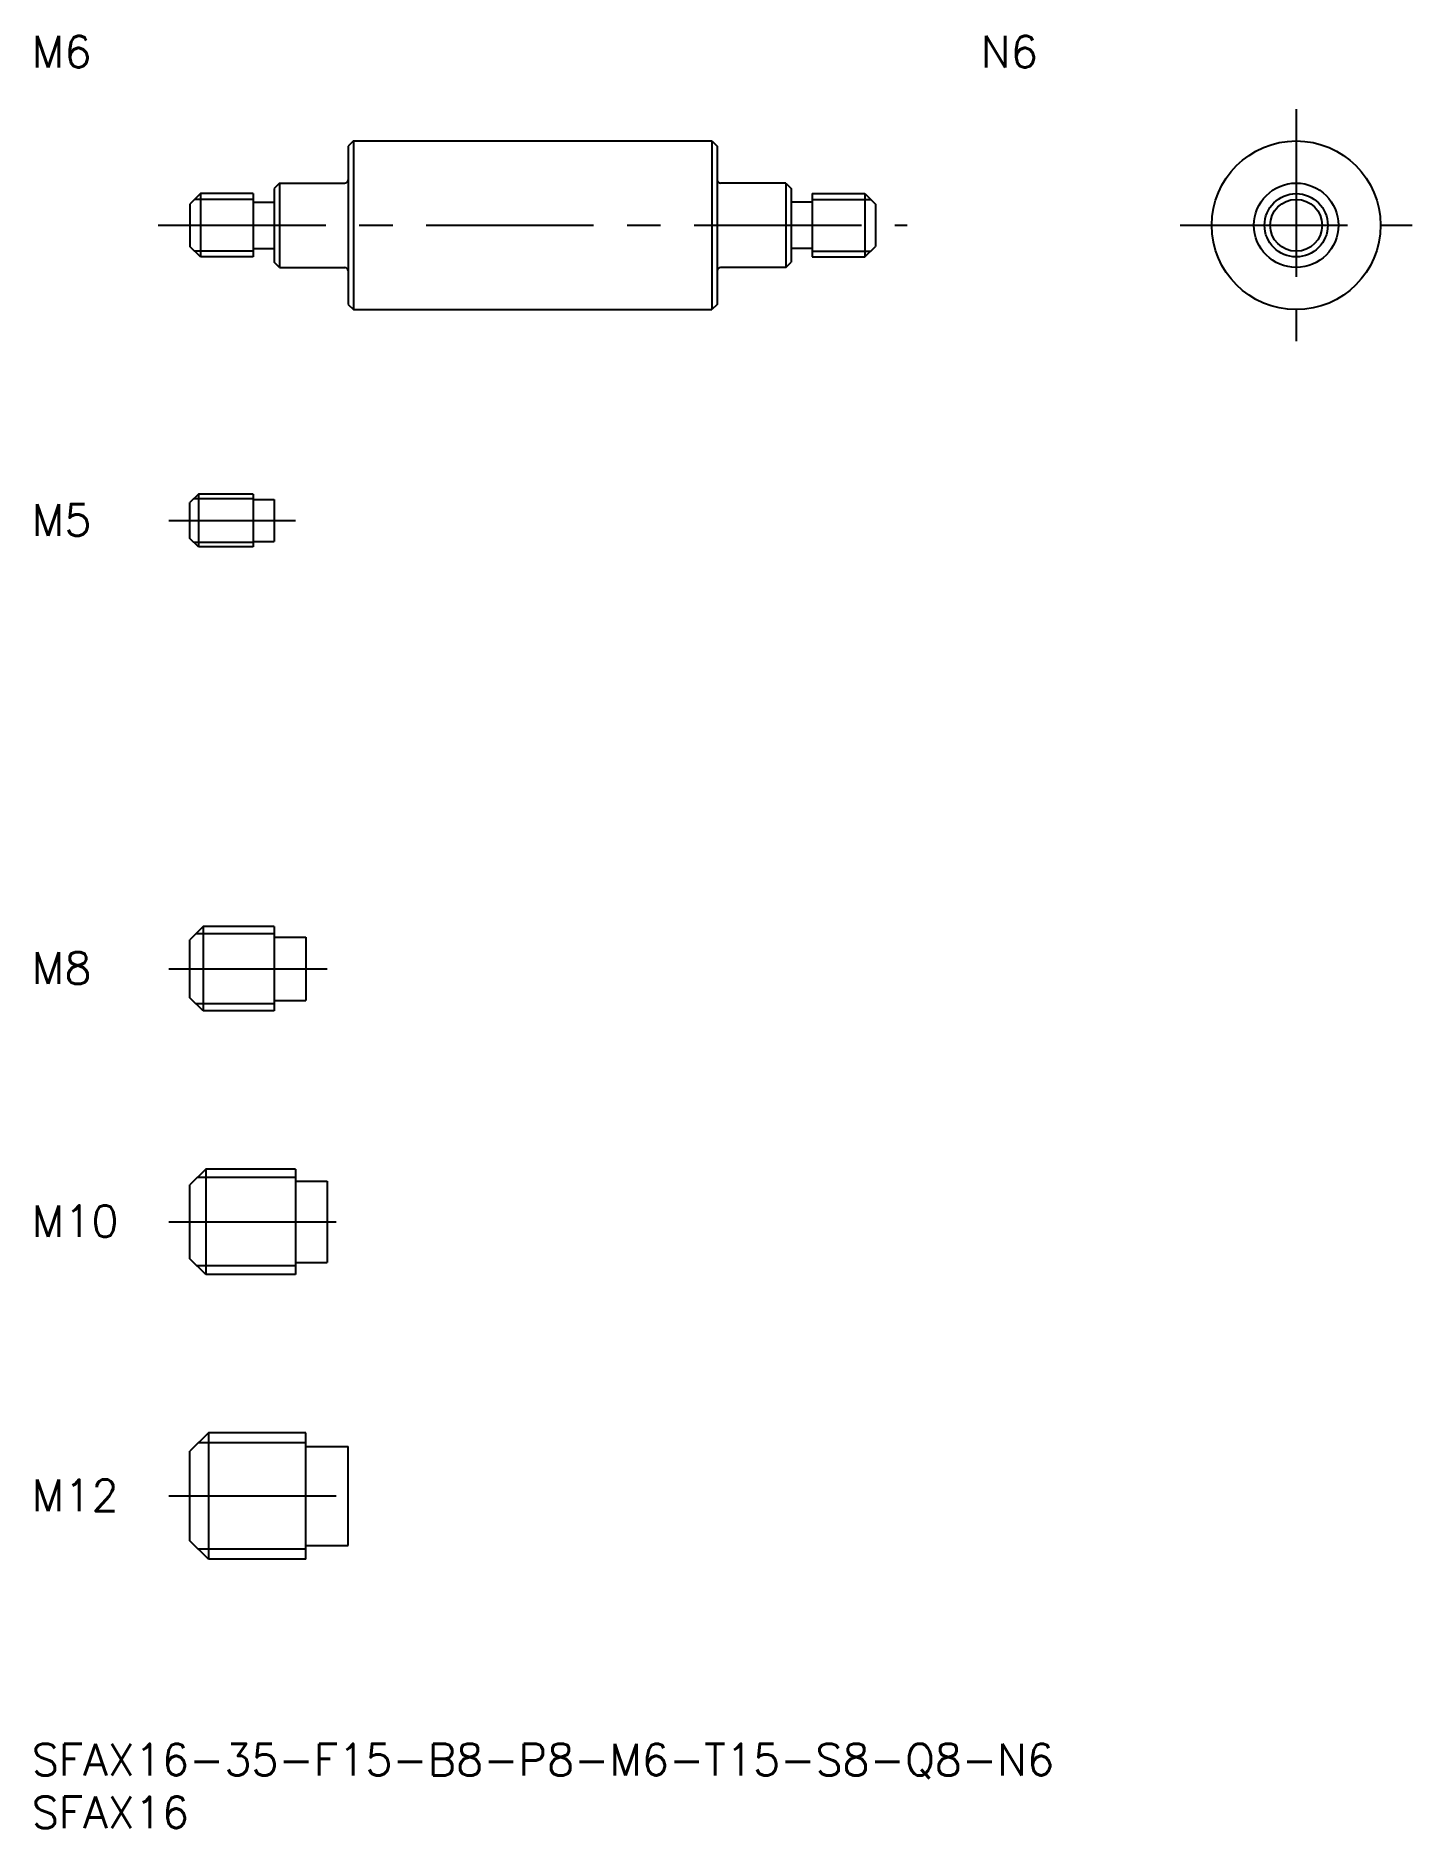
# Model space of a CAD drawing. Extents: x 0 to 131, y -8 to 162.
import ezdxf

# ---------------------------------------------------------------- set-up
doc = ezdxf.new("R2010")
doc.units = 0
doc.header["$LTSCALE"] = 0.5
doc.linetypes.add('CENTER', pattern=[50.8, 31.75, -6.35, 6.35, -6.35])
for name, color, linetype in [('MSM_CENTER', 1, 'CENTER'), ('MSM_CONTINUOUS', 7, 'CONTINUOUS'), ('MSM_NARROW', 5, 'CONTINUOUS'), ('MSM_PART_NUMBER', 7, 'CONTINUOUS')]:
    doc.layers.add(name, color=color, linetype=linetype)
doc.styles.get("Standard").update_dxf_attribs({"font": 'txt.shx', "height": 1, "bigfont": 'bigfont.shx'})

# ---------------------------------------------------------------- blocks, each defined once
blk = doc.blocks.new('*U14')
at = {"layer": 'MSM_PART_NUMBER'}
blk.add_text('SFAX16-35-F15-B8-P8-M6-T15-S8-Q8-N6', height=3, dxfattribs=at).set_placement((0, -3))
blk = doc.blocks.new('*U15')
at = {"layer": 'MSM_PART_NUMBER'}
blk.add_text('SFAX16', height=3, dxfattribs=at).set_placement((0, -8))
blk = doc.blocks.new('*U16')
at = {"layer": 'MSM_PART_NUMBER'}
blk.add_text('M12', height=3, dxfattribs=at).set_placement((0, 22.06))
blk = doc.blocks.new('*U17')
at = {"layer": 'MSM_PART_NUMBER'}
blk.add_text('M10', height=3, dxfattribs=at).set_placement((0, 48.06))
blk = doc.blocks.new('*U18')
at = {"layer": 'MSM_PART_NUMBER'}
blk.add_text('M8', height=3, dxfattribs=at).set_placement((0, 72.06))
blk = doc.blocks.new('*U19')
at = {"layer": 'MSM_PART_NUMBER'}
blk.add_text('M5', height=3, dxfattribs=at).set_placement((0, 114.56))
blk = doc.blocks.new('*U20')
at = {"layer": 'MSM_PART_NUMBER'}
blk.add_text('M6', height=3, dxfattribs=at).set_placement((0, 158.96))
blk = doc.blocks.new('*U21')
at = {"layer": 'MSM_PART_NUMBER'}
blk.add_text('N6', height=3, dxfattribs=at).set_placement((90, 158.96))

msp = doc.modelspace()

# ---------------------------------------------------------------- linework, layer by layer
at = {"layer": 'MSM_CENTER'}
for p, q in [((119.9, 155), (119.9, 133)), ((12, 144), (83, 144)), ((108.9, 144), (130.9, 144)), ((13, 116), (25, 116)), ((13, 73.5), (28, 73.5)), ((13, 49.5), (30, 49.5)), ((13, 23.5), (32, 23.5))]:
    msp.add_line(p, q, dxfattribs=at)
at = {"layer": 'MSM_CONTINUOUS'}
for p, q in [((30.5, 152), (30, 151.5)), ((30, 151.5), (30, 136.5)), ((30.5, 152), (64.5, 152)), ((30.5, 152), (30.5, 136)), ((64.5, 152), (64.5, 136)), ((64.5, 152), (65, 151.5)), ((65, 151.5), (65, 136.5)), ((23.5, 148), (23, 147.5)), ((23.5, 148), (23.5, 140)), ((23.5, 148), (29.7, 148)), ((71.5, 148), (65.3, 148)), ((71.5, 148), (71.5, 140)), ((71.5, 148), (72, 147.5)), ((16, 147), (15, 146)), ((21, 147), (16, 147)), ((16, 147), (16, 141)), ((21, 147), (21, 141)), ((21, 146.2), (23, 146.2)), ((23, 147.5), (23, 140.5)), ((72, 147.5), (72, 140.5)), ((74, 146.2), (72, 146.2)), ((74, 147), (79, 147)), ((74, 147), (74, 141)), ((79, 147), (80, 146)), ((79, 147), (79, 141)), ((15, 146), (15, 142)), ((80, 146), (80, 142)), ((16, 141), (15, 142)), ((21, 141.8), (23, 141.8)), ((74, 141.8), (72, 141.8)), ((79, 141), (80, 142)), ((21, 141), (16, 141)), ((23.5, 140), (23, 140.5)), ((23.5, 140), (29.7, 140)), ((71.5, 140), (65.3, 140)), ((71.5, 140), (72, 140.5)), ((74, 141), (79, 141)), ((30, 136.5), (30.5, 136)), ((30.5, 136), (64.5, 136)), ((65, 136.5), (64.5, 136)), ((15.8, 118.5), (15, 117.7)), ((15, 114.3), (15, 117.7)), ((21, 118.5), (15.8, 118.5)), ((15.8, 118.5), (15.8, 113.5)), ((21, 118.5), (21, 113.5)), ((21, 118), (23, 118)), ((23, 118), (23, 114)), ((15.8, 113.5), (15, 114.3)), ((21, 114), (23, 114)), ((21, 113.5), (15.8, 113.5)), ((16.25, 77.5), (15, 76.25)), ((23, 77.5), (16.25, 77.5)), ((16.25, 77.5), (16.25, 69.5)), ((23, 77.5), (23, 69.5)), ((23, 76.5), (26, 76.5)), ((26, 76.5), (26, 70.5)), ((15, 70.75), (15, 76.25)), ((16.25, 69.5), (15, 70.75)), ((23, 70.5), (26, 70.5)), ((23, 69.5), (16.25, 69.5)), ((16.5, 54.5), (15, 53)), ((25, 54.5), (16.5, 54.5)), ((16.5, 54.5), (16.5, 44.5)), ((25, 54.5), (25, 44.5)), ((15, 46), (15, 53)), ((25, 53.35), (28, 53.35)), ((28, 53.35), (28, 45.65)), ((16.5, 44.5), (15, 46)), ((25, 44.5), (16.5, 44.5)), ((25, 45.65), (28, 45.65)), ((16.75, 29.5), (15, 27.75)), ((26, 29.5), (16.75, 29.5)), ((16.75, 29.5), (16.75, 17.5)), ((26, 17.5), (26, 29.5)), ((15, 19.25), (15, 27.75)), ((26, 28.2), (30, 28.2)), ((30, 18.8), (30, 28.2)), ((16.75, 17.5), (15, 19.25)), ((26, 18.8), (30, 18.8)), ((26, 17.5), (16.75, 17.5))]:
    msp.add_line(p, q, dxfattribs=at)
for radius in [8, 4, 3]:
    msp.add_circle((119.9, 144), radius, dxfattribs=at)
for centre, start, end in [((29.7, 148.3), 270, 0), ((65.3, 148.3), 180, 270), ((29.7, 139.7), 0, 90), ((65.3, 139.7), 90, 180)]:
    msp.add_arc(centre, 0.3, start, end, dxfattribs=at)
at = {"layer": 'MSM_NARROW'}
for p, q in [((21, 146.46), (15.46, 146.46)), ((74, 146.46), (79.54, 146.46)), ((21, 141.54), (15.46, 141.54)), ((74, 141.54), (79.54, 141.54)), ((21, 118.07), (15.37, 118.07)), ((21, 113.93), (15.37, 113.93)), ((23, 76.82), (15.57, 76.82)), ((23, 70.18), (15.57, 70.18)), ((25, 53.69), (15.69, 53.69)), ((25, 45.31), (15.69, 45.31)), ((26, 28.55), (15.8, 28.55)), ((26, 18.45), (15.8, 18.45))]:
    msp.add_line(p, q, dxfattribs=at)
msp.add_circle((119.9, 144), 2.46, dxfattribs=at)

# ---------------------------------------------------------------- block references
at = {"layer": 'MSM_CONTINUOUS'}
for name in ['*U20', '*U21', '*U19', '*U18', '*U17', '*U16', '*U14', '*U15']:
    msp.add_blockref(name, (0, 0), dxfattribs=at)

doc.saveas('drawing.dxf')
